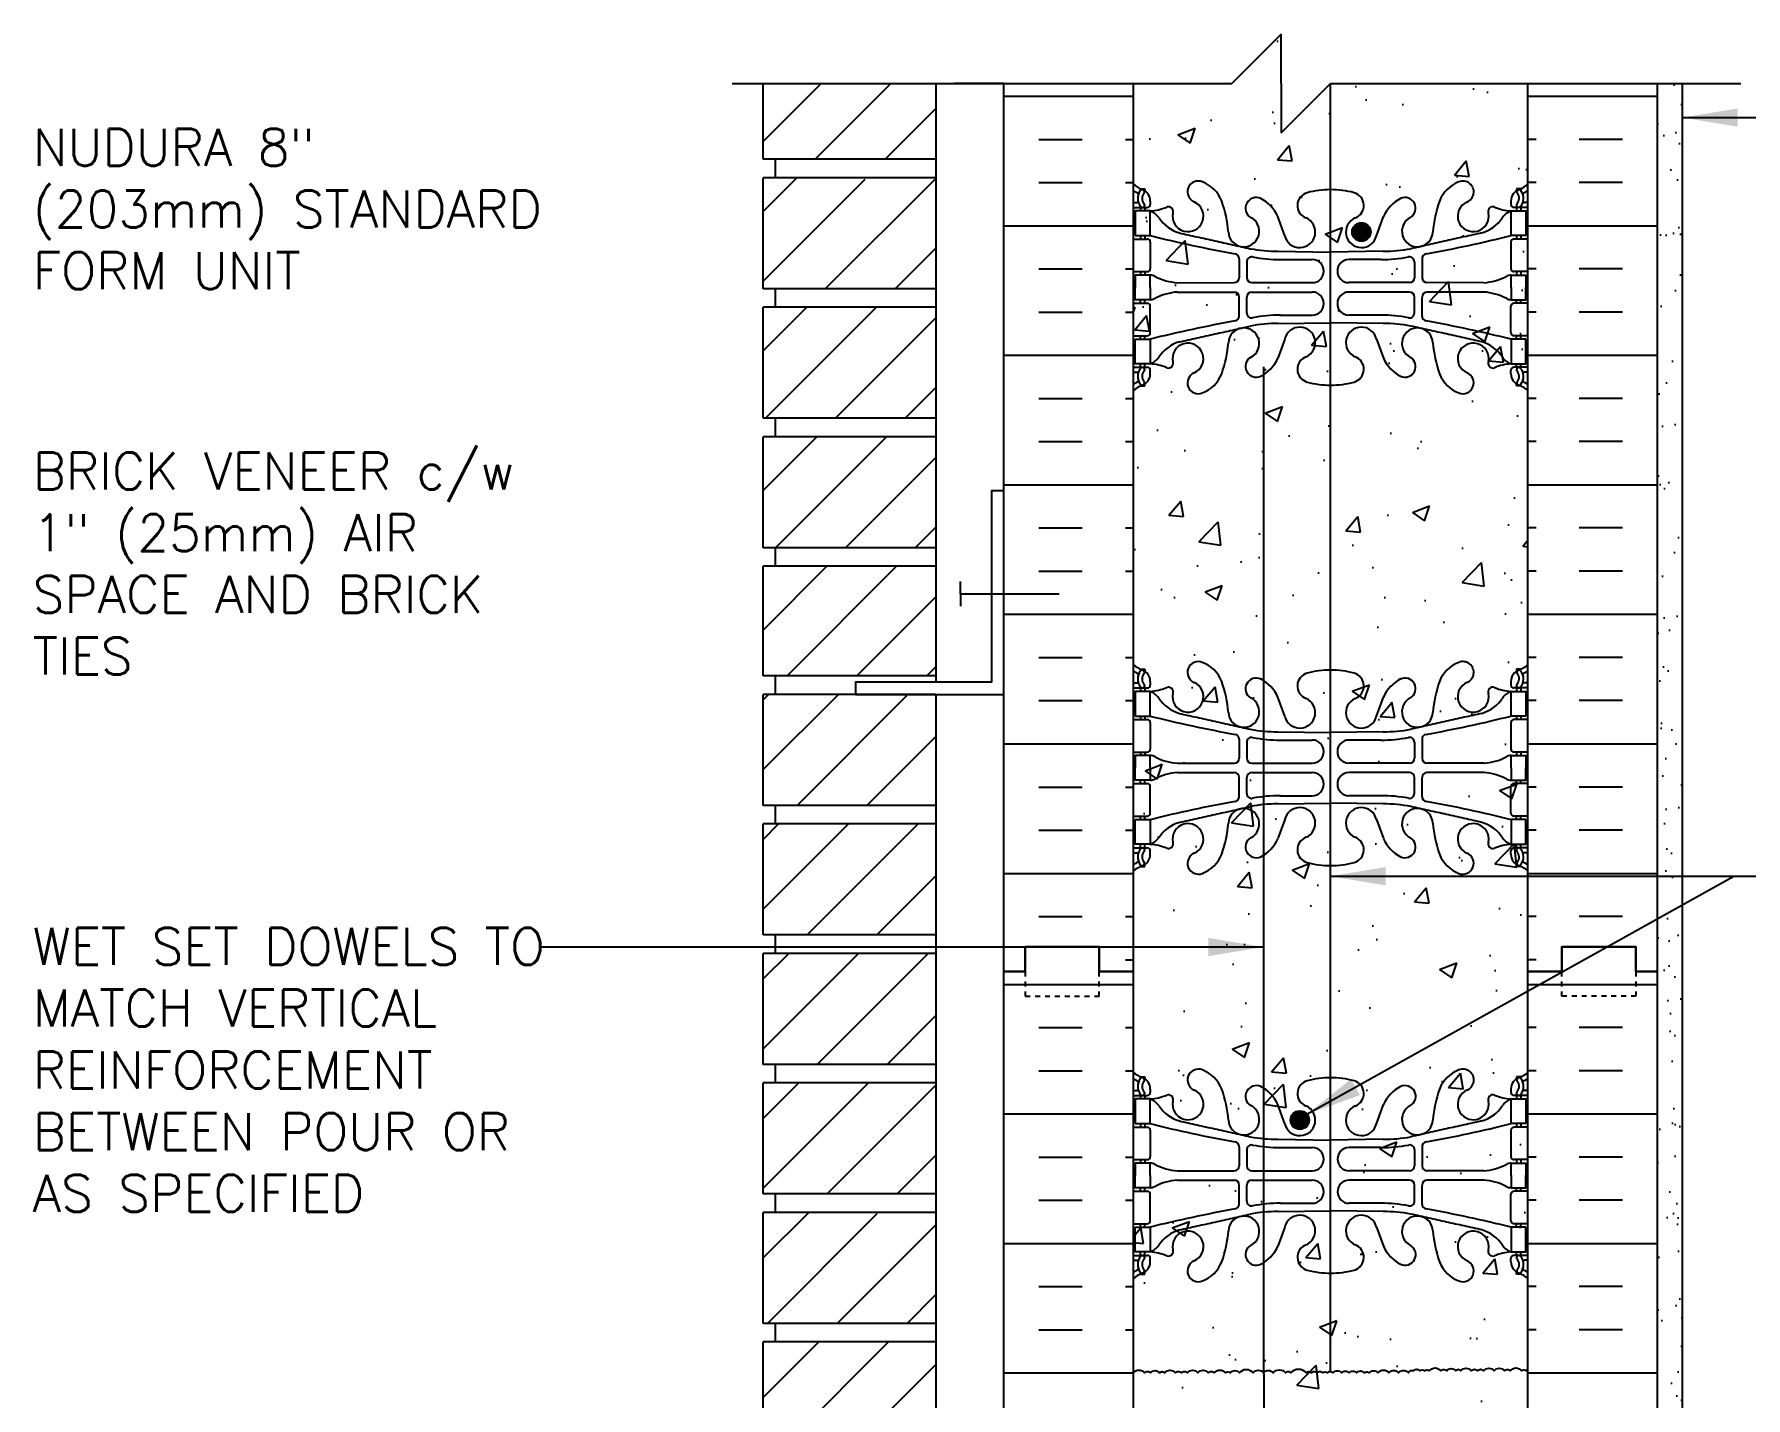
# Model space of a CAD drawing. Header units: inches. Extents: x 138.2 to 198.9, y -60.8 to 16.2.
# Drawn here: x 138.51 to 173.19, y -13.51 to 14.13 of the extents above; entities that cross this region are included whole.
import ezdxf

# ---------------------------------------------------------------- set-up
doc = ezdxf.new("R2010")
doc.units = ezdxf.units.IN
doc.header["$LTSCALE"] = 0.5
doc.header["$MEASUREMENT"] = 0
doc.linetypes.add('DASHED2', pattern=[0.375, 0.25, -0.125])
for name, color, linetype in [('HATCH', 12, 'Continuous'), ('line25', 2, 'Continuous'), ('LINE3', 3, 'Continuous'), ('LINE50', 5, 'Continuous'), ('LINE9', 9, 'Continuous'), ('TEXT', 4, 'Continuous'), ('Web_Edge', 9, 'Continuous')]:
    doc.layers.add(name, color=color, linetype=linetype)
doc.styles.add('DIM', font='romans.shx', dxfattribs={"width": 0.7})
doc.styles.add('ROMANS', font='romans.shx', dxfattribs={"height": 1.125})
doc.dimstyles.new('ext_12', dxfattribs={"dimscale": 12, "dimtxt": 0.09375, "dimasz": 0.09375, "dimexe": 0.09375, "dimexo": 0.0625, "dimgap": 0.0625, "dimtad": 1, "dimdec": 1, "dimzin": 3, "dimdsep": 46, "dimlunit": 4, "dimtxsty": 'DIM', "dimcen": 0.09, "dimdle": 0.09375, "dimclrt": 4, "dimadec": 0, "dimazin": 0, "dimtfac": 1, "dimtdec": 1, "dimtmove": 2, "dimatfit": 3, "dimfxl": 0, "dimfrac": 2, "dimtolj": 1, "dimtzin": 0, "dimarcsym": 0})

# ---------------------------------------------------------------- blocks, each defined once
blk = doc.blocks.new('8 web')
at = {"layer": 'Web_Edge'}
for p, q in [((-3.854, 6.868), (-3.764, 6.868)), ((-3.764, 6.868), (-3.764, 6.827)), ((-3.654, 6.619), (-3.654, 6.552)), ((3.654, 6.619), (3.654, 6.552)), ((3.854, 6.868), (3.764, 6.868)), ((3.764, 6.868), (3.764, 6.827)), ((-4, 6.589), (-3.922, 6.589)), ((-4, 6.489), (-3.716, 6.489)), ((-3.854, 6.489), (-3.854, 6.419)), ((-3.764, 6.489), (-3.764, 6.419)), ((-0.929, 5.917), (-1.071, 6.304)), ((0.929, 5.917), (1.071, 6.304)), ((4, 6.489), (3.716, 6.489)), ((3.764, 6.489), (3.764, 6.419)), ((3.854, 6.489), (3.854, 6.419)), ((4, 6.589), (3.922, 6.589)), ((-3.854, 5.919), (-3.854, 5.849)), ((-3.764, 5.919), (-3.764, 5.849)), ((3.764, 5.919), (3.764, 5.849)), ((3.854, 5.919), (3.854, 5.849)), ((-4, 5.849), (-3.716, 5.849)), ((-3.654, 5.787), (-3.654, 5.252)), ((-1.067, 5.601), (0, 5.586)), ((1.067, 5.601), (0, 5.586)), ((3.654, 5.787), (3.654, 5.252)), ((4, 5.849), (3.716, 5.849)), ((-1.852, 5.45), (-1.852, 5.065)), ((-1.699, 5.387), (-1.699, 5.065)), ((-1.019, 5.433), (-0.372, 5.433)), ((1.019, 5.433), (0.372, 5.433)), ((1.699, 5.387), (1.699, 5.065)), ((1.852, 5.45), (1.852, 5.065)), ((-4, 5.189), (-3.716, 5.189)), ((-3.854, 5.189), (-3.854, 5.119)), ((-3.764, 5.189), (-3.764, 5.119)), ((-3.106, 4.964), (-1.952, 4.965)), ((-1.599, 4.965), (-0.372, 4.965)), ((1.599, 4.965), (0.372, 4.965)), ((3.106, 4.964), (1.952, 4.965)), ((4, 5.189), (3.716, 5.189)), ((3.764, 5.189), (3.764, 5.119)), ((3.854, 5.189), (3.854, 5.119)), ((-4, 4.549), (-3.716, 4.549)), ((-3.854, 4.549), (-3.854, 4.619)), ((-3.764, 4.549), (-3.764, 4.619)), ((-3.106, 4.775), (-1.952, 4.774)), ((-1.852, 4.289), (-1.852, 4.674)), ((-1.699, 4.351), (-1.699, 4.674)), ((-1.599, 4.774), (-0.372, 4.774)), ((1.599, 4.774), (0.372, 4.774)), ((1.699, 4.351), (1.699, 4.674)), ((1.852, 4.289), (1.852, 4.674)), ((3.106, 4.775), (1.952, 4.774)), ((4, 4.549), (3.716, 4.549)), ((3.764, 4.549), (3.764, 4.619)), ((3.854, 4.549), (3.854, 4.619)), ((-3.654, 3.952), (-3.654, 4.487)), ((-1.019, 4.305), (-0.372, 4.305)), ((1.019, 4.305), (0.372, 4.305)), ((3.654, 3.952), (3.654, 4.487)), ((-4, 3.889), (-3.716, 3.889)), ((-3.854, 3.819), (-3.854, 3.889)), ((-3.764, 3.819), (-3.764, 3.889)), ((-0.929, 3.822), (-1.071, 3.435)), ((-1.067, 4.138), (0, 4.153)), ((1.067, 4.138), (0, 4.153)), ((0.929, 3.822), (1.071, 3.435)), ((4, 3.889), (3.716, 3.889)), ((3.764, 3.819), (3.764, 3.889)), ((3.854, 3.819), (3.854, 3.889)), ((-4, 3.249), (-3.716, 3.249)), ((-4, 3.149), (-3.922, 3.149)), ((-3.854, 3.249), (-3.854, 3.319)), ((-3.764, 3.249), (-3.764, 3.319)), ((-3.654, 3.119), (-3.654, 3.187)), ((3.654, 3.119), (3.654, 3.187)), ((4, 3.249), (3.716, 3.249)), ((3.764, 3.249), (3.764, 3.319)), ((3.854, 3.249), (3.854, 3.319)), ((4, 3.149), (3.922, 3.149)), ((-3.854, 2.871), (-3.764, 2.871)), ((-3.764, 2.871), (-3.764, 2.912)), ((3.764, 2.871), (3.764, 2.912)), ((3.854, 2.871), (3.764, 2.871)), ((-3.854, -2.871), (-3.764, -2.871)), ((-3.764, -2.871), (-3.764, -2.912)), ((-3.654, -3.119), (-3.654, -3.187)), ((3.654, -3.119), (3.654, -3.187)), ((3.854, -2.871), (3.764, -2.871)), ((3.764, -2.871), (3.764, -2.912)), ((-4, -3.149), (-3.922, -3.149)), ((-4, -3.249), (-3.716, -3.249)), ((-3.854, -3.249), (-3.854, -3.319)), ((-3.764, -3.249), (-3.764, -3.319)), ((-0.929, -3.822), (-1.071, -3.435)), ((0.929, -3.822), (1.071, -3.435)), ((4, -3.249), (3.716, -3.249)), ((3.764, -3.249), (3.764, -3.319)), ((3.854, -3.249), (3.854, -3.319)), ((4, -3.149), (3.922, -3.149)), ((-4, -3.889), (-3.716, -3.889)), ((-3.854, -3.819), (-3.854, -3.889)), ((-3.764, -3.819), (-3.764, -3.889)), ((-3.654, -3.952), (-3.654, -4.487)), ((-1.067, -4.138), (0, -4.153)), ((1.067, -4.138), (0, -4.153)), ((3.654, -3.952), (3.654, -4.487)), ((4, -3.889), (3.716, -3.889)), ((3.764, -3.819), (3.764, -3.889)), ((3.854, -3.819), (3.854, -3.889)), ((-1.852, -4.289), (-1.852, -4.674)), ((-1.699, -4.351), (-1.699, -4.674)), ((-1.019, -4.305), (-0.372, -4.305)), ((1.019, -4.305), (0.372, -4.305)), ((1.699, -4.351), (1.699, -4.674)), ((1.852, -4.289), (1.852, -4.674)), ((-4, -4.549), (-3.716, -4.549)), ((-3.854, -4.549), (-3.854, -4.619)), ((-3.764, -4.549), (-3.764, -4.619)), ((-3.106, -4.775), (-1.952, -4.774)), ((-1.599, -4.774), (-0.372, -4.774)), ((1.599, -4.774), (0.372, -4.774)), ((3.106, -4.775), (1.952, -4.774)), ((4, -4.549), (3.716, -4.549)), ((3.764, -4.549), (3.764, -4.619)), ((3.854, -4.549), (3.854, -4.619)), ((-4, -5.189), (-3.716, -5.189)), ((-3.854, -5.189), (-3.854, -5.119)), ((-3.764, -5.189), (-3.764, -5.119)), ((-3.106, -4.964), (-1.952, -4.965)), ((-1.852, -5.45), (-1.852, -5.065)), ((-1.699, -5.387), (-1.699, -5.065)), ((-1.599, -4.965), (-0.372, -4.965)), ((1.599, -4.965), (0.372, -4.965)), ((1.699, -5.387), (1.699, -5.065)), ((1.852, -5.45), (1.852, -5.065)), ((3.106, -4.964), (1.952, -4.965)), ((4, -5.189), (3.716, -5.189)), ((3.764, -5.189), (3.764, -5.119)), ((3.854, -5.189), (3.854, -5.119)), ((-3.654, -5.787), (-3.654, -5.252)), ((-1.019, -5.433), (-0.372, -5.433)), ((1.019, -5.433), (0.372, -5.433)), ((3.654, -5.787), (3.654, -5.252)), ((-4, -5.849), (-3.716, -5.849)), ((-3.854, -5.919), (-3.854, -5.849)), ((-3.764, -5.919), (-3.764, -5.849)), ((-1.067, -5.601), (0, -5.586)), ((1.067, -5.601), (0, -5.586)), ((4, -5.849), (3.716, -5.849)), ((3.764, -5.919), (3.764, -5.849)), ((3.854, -5.919), (3.854, -5.849)), ((-0.929, -5.917), (-1.071, -6.304)), ((0.929, -5.917), (1.071, -6.304)), ((-4, -6.489), (-3.716, -6.489)), ((-4, -6.589), (-3.922, -6.589)), ((-3.854, -6.489), (-3.854, -6.419)), ((-3.764, -6.489), (-3.764, -6.419)), ((-3.654, -6.619), (-3.654, -6.552)), ((3.654, -6.619), (3.654, -6.552)), ((4, -6.489), (3.716, -6.489)), ((3.764, -6.489), (3.764, -6.419)), ((3.854, -6.489), (3.854, -6.419)), ((4, -6.589), (3.922, -6.589)), ((-3.854, -6.868), (-3.764, -6.868)), ((-3.764, -6.868), (-3.764, -6.827)), ((3.764, -6.868), (3.764, -6.827)), ((3.854, -6.868), (3.764, -6.868))]:
    blk.add_line(p, q, dxfattribs=at)
for points in [[(-3.959, 5.919), (-3.659, 5.919), (-3.659, 6.419), (-3.959, 6.419)], [(3.959, 5.919), (3.659, 5.919), (3.659, 6.419), (3.959, 6.419)], [(-3.959, 3.819), (-3.659, 3.819), (-3.659, 3.319), (-3.959, 3.319)], [(3.959, 3.819), (3.659, 3.819), (3.659, 3.319), (3.959, 3.319)], [(-3.959, -3.819), (-3.659, -3.819), (-3.659, -3.319), (-3.959, -3.319)], [(3.959, -3.819), (3.659, -3.819), (3.659, -3.319), (3.959, -3.319)], [(-3.959, -5.919), (-3.659, -5.919), (-3.659, -6.419), (-3.959, -6.419)], [(3.959, -5.919), (3.659, -5.919), (3.659, -6.419), (3.959, -6.419)]]:
    blk.add_lwpolyline(points, close=True, dxfattribs=at)
for points in [[(-3.659, 4.869), (-3.659, 5.119), (-3.959, 5.119), (-3.959, 4.869)], [(-3.659, 4.869), (-3.659, 4.619), (-3.959, 4.619), (-3.959, 4.869)], [(3.659, 4.869), (3.659, 5.119), (3.959, 5.119), (3.959, 4.869)], [(3.659, 4.869), (3.659, 4.619), (3.959, 4.619), (3.959, 4.869)], [(-3.659, -4.869), (-3.659, -4.619), (-3.959, -4.619), (-3.959, -4.869)], [(3.659, -4.869), (3.659, -4.619), (3.959, -4.619), (3.959, -4.869)], [(-3.659, -4.869), (-3.659, -5.119), (-3.959, -5.119), (-3.959, -4.869)], [(3.659, -4.869), (3.659, -5.119), (3.959, -5.119), (3.959, -4.869)]]:
    blk.add_lwpolyline(points, dxfattribs=at)
for centre, radius, start, end in [((-3.654, 7.327), 0.5, 226.2109, 250.5288), ((-2.681, 6.804), 0.22, 68.1963, 248.1963), ((-2.839, 6.375), 0.677, 21.1239, 69.3197), ((2.839, 6.375), 0.677, 110.6803, 158.8761), ((2.681, 6.804), 0.22, 291.8037, 111.8037), ((3.654, 7.327), 0.5, 289.4712, 313.7891), ((-3.654, 7.327), 0.6, 234.7832, 245.0748), ((-3.922, 6.609), 0.0196, 269.4032, 15.4901), ((-3.66, 6.674), 0.25, 140.1145, 222.4609), ((-3.916, 6.764), 0.021, 343.464, 63.9957), ((-3.818, 6.805), 0.045, 321.448, 139.1879), ((-3.904, 6.619), 0.25, 0, 70.5288), ((-3.66, 6.674), 0.16, 140.0001, 222.4609), ((-2.89, 6.313), 0.314, 168.5886, 66.1916), ((-4.43, 5.81), 2.365, 4.3895, 20.0015), ((-1.507, 6.473), 0.217, 65.5264, 238.537), ((-1.758, 6.003), 0.75, 23.6938, 62.9705), ((-0.406, 6.529), 0.268, 104.7892, 250.0338), ((-0.012, 5.096), 1.754, 89.6229, 105.2918), ((0.012, 5.096), 1.754, 74.7082, 90.3771), ((0.406, 6.529), 0.268, 289.9662, 75.2108), ((1.758, 6.003), 0.75, 117.0295, 156.3062), ((1.507, 6.473), 0.217, 301.463, 114.4736), ((4.43, 5.81), 2.365, 159.9985, 175.6105), ((2.89, 6.313), 0.314, 113.8084, 11.4114), ((3.904, 6.619), 0.25, 109.4712, 180), ((3.818, 6.805), 0.045, 40.8121, 218.552), ((3.66, 6.674), 0.16, 317.5391, 39.9999), ((3.66, 6.674), 0.25, 317.5391, 39.8855), ((3.916, 6.764), 0.021, 116.0043, 196.536), ((3.922, 6.609), 0.0196, 164.5099, 270.5968), ((3.654, 7.327), 0.6, 294.9252, 305.2168), ((-3.812, 6.536), 0.045, 222.4609, 42.4609), ((-3.716, 6.552), 0.0625, 270, 0), ((-3.714, 7.415), 0.997, 273.1538, 293.1467), ((-3.781, 6.077), 0.364, 34.9775, 70.3387), ((-2.858, 6.688), 0.743, 212.7919, 253.8107), ((-3.288, 6.408), 0.0968, 340.1551, 110.4331), ((-1.759, 6.006), 0.314, 182.7357, 63.9348), ((-0.624, 5.99), 0.314, 193.4146, 66.1916), ((0.624, 5.99), 0.314, 113.8084, 346.5854), ((1.759, 6.006), 0.314, 116.0652, 357.2643), ((2.858, 6.688), 0.743, 286.1893, 327.2081), ((3.288, 6.408), 0.0968, 69.5669, 199.8449), ((3.714, 7.415), 0.997, 246.8533, 266.8462), ((3.781, 6.077), 0.364, 109.6613, 145.0225), ((3.716, 6.552), 0.0625, 180, 270), ((3.812, 6.536), 0.045, 137.5391, 317.5391), ((3.15, 33.34), 28.253, 256.0552, 259.6343), ((-3.15, 33.34), 28.253, 280.3657, 283.9448), ((-3.716, 5.787), 0.0625, 0, 90), ((-1.072, 8.585), 2.984, 259.2546, 270.0995), ((1.072, 8.585), 2.984, 269.9005, 280.7454), ((3.716, 5.787), 0.0625, 90, 180), ((-3.716, 5.252), 0.0625, 270, 0), ((-1.952, 5.45), 0.1, 360, 79.6343), ((-1.599, 5.387), 0.1, 79.2546, 180), ((-1.024, 8.417), 2.984, 259.2546, 270.0995), ((-0.372, 5.199), 0.234, 270, 90), ((0.372, 5.199), 0.234, 90, 270), ((1.024, 8.417), 2.984, 269.9005, 280.7454), ((1.599, 5.387), 0.1, 0, 100.7454), ((1.952, 5.45), 0.1, 100.3657, 180), ((3.716, 5.252), 0.0625, 180, 270), ((-3.663, 4.901), 0.219, 60.4937, 88.92), ((-3.021, 6.121), 1.16, 242.5844, 265.8032), ((-1.952, 5.065), 0.1, 270.0388, 360), ((-1.599, 5.065), 0.1, 180, 270), ((1.599, 5.065), 0.1, 270, 0), ((1.952, 5.065), 0.1, 180, 269.9612), ((3.021, 6.121), 1.16, 274.1968, 297.4156), ((3.663, 4.901), 0.219, 91.08, 119.5063), ((-3.716, 4.487), 0.0625, 0, 90), ((-3.663, 4.838), 0.219, 271.08, 299.5063), ((-3.021, 3.618), 1.16, 94.1968, 117.4156), ((-1.952, 4.674), 0.1, 0, 89.9612), ((-1.599, 4.674), 0.1, 90, 180), ((-0.372, 4.54), 0.234, 270, 90), ((0.372, 4.54), 0.234, 90, 270), ((1.599, 4.674), 0.1, 0, 90), ((1.952, 4.674), 0.1, 90.0388, 180), ((3.021, 3.618), 1.16, 62.5844, 85.8032), ((3.663, 4.838), 0.219, 240.4937, 268.92), ((3.716, 4.487), 0.0625, 90, 180), ((3.15, -23.601), 28.253, 100.3657, 103.9448), ((-1.952, 4.289), 0.1, 280.3657, 0), ((-1.599, 4.351), 0.1, 180, 280.7454), ((-1.024, 1.322), 2.984, 89.9005, 100.7454), ((1.024, 1.322), 2.984, 79.2546, 90.0995), ((1.599, 4.351), 0.1, 259.2546, 0), ((1.952, 4.289), 0.1, 180, 259.6343), ((-3.15, -23.601), 28.253, 76.0552, 79.6343), ((-3.716, 3.952), 0.0625, 270, 0), ((-1.759, 3.733), 0.314, 296.0652, 177.2643), ((-1.072, 1.154), 2.984, 89.9005, 100.7454), ((-0.624, 3.749), 0.314, 293.8084, 166.5854), ((0.624, 3.749), 0.314, 13.4146, 246.1916), ((1.072, 1.154), 2.984, 79.2546, 90.0995), ((1.759, 3.733), 0.314, 2.7357, 243.9348), ((3.716, 3.952), 0.0625, 180, 270), ((-2.858, 3.051), 0.743, 106.1893, 147.2081), ((-2.89, 3.426), 0.314, 293.8084, 191.4114), ((-4.43, 3.929), 2.365, 339.9985, 355.6105), ((4.43, 3.929), 2.365, 184.3895, 200.0015), ((2.89, 3.426), 0.314, 348.5886, 246.1916), ((2.858, 3.051), 0.743, 32.7919, 73.8107), ((-3.922, 3.13), 0.0196, 344.5099, 90.5968), ((-3.66, 3.065), 0.25, 137.5391, 219.8855), ((-3.812, 3.203), 0.045, 317.5391, 137.5391), ((-3.66, 3.065), 0.16, 137.5391, 219.9999), ((-3.716, 3.187), 0.0625, 360, 90), ((-3.781, 3.662), 0.364, 289.6613, 325.0225), ((-3.714, 2.324), 0.997, 66.8533, 86.8462), ((-3.288, 3.331), 0.0968, 249.5669, 19.8449), ((-2.681, 2.935), 0.22, 111.8037, 291.8037), ((-1.507, 3.266), 0.217, 121.463, 294.4736), ((-1.758, 3.736), 0.75, 297.0295, 336.3062), ((-0.406, 3.21), 0.268, 109.9662, 255.2108), ((0.406, 3.21), 0.268, 284.7892, 70.0338), ((1.758, 3.736), 0.75, 203.6938, 242.9705), ((1.507, 3.266), 0.217, 245.5264, 58.537), ((2.681, 2.935), 0.22, 248.1963, 68.1963), ((3.288, 3.331), 0.0968, 160.1551, 290.4331), ((3.714, 2.324), 0.997, 93.1538, 113.1467), ((3.781, 3.662), 0.364, 214.9775, 250.3387), ((3.716, 3.187), 0.0625, 90, 180), ((3.812, 3.203), 0.045, 42.4609, 222.4609), ((3.66, 3.065), 0.16, 320.0001, 42.4609), ((3.66, 3.065), 0.25, 320.1145, 42.4609), ((3.922, 3.13), 0.0196, 89.4032, 195.4901), ((-3.654, 2.412), 0.6, 114.9252, 125.2168), ((-3.654, 2.412), 0.5, 109.4712, 133.7891), ((-3.916, 2.975), 0.021, 296.0043, 16.536), ((-3.818, 2.934), 0.045, 220.8121, 38.552), ((-3.904, 3.119), 0.25, 289.4712, 360), ((-2.839, 3.364), 0.677, 290.6803, 338.8761), ((-0.012, 4.643), 1.754, 254.7082, 270.3771), ((0.012, 4.643), 1.754, 269.6229, 285.2918), ((2.839, 3.364), 0.677, 201.1239, 249.3197), ((3.904, 3.119), 0.25, 180, 250.5288), ((3.818, 2.934), 0.045, 141.448, 319.1879), ((3.654, 2.412), 0.5, 46.2109, 70.5288), ((3.916, 2.975), 0.021, 163.464, 243.9957), ((3.654, 2.412), 0.6, 54.7832, 65.0748), ((-3.654, -2.412), 0.5, 226.2109, 250.5288), ((-2.681, -2.935), 0.22, 68.1963, 248.1963), ((-2.839, -3.364), 0.677, 21.1239, 69.3197), ((2.839, -3.364), 0.677, 110.6803, 158.8761), ((2.681, -2.935), 0.22, 291.8037, 111.8037), ((3.654, -2.412), 0.5, 289.4712, 313.7891), ((-3.654, -2.412), 0.6, 234.7832, 245.0748), ((-3.66, -3.065), 0.25, 140.1145, 222.4609), ((-3.916, -2.975), 0.021, 343.464, 63.9957), ((-3.818, -2.934), 0.045, 321.448, 139.1879), ((-3.904, -3.119), 0.25, 0, 70.5288), ((-3.66, -3.065), 0.16, 140.0001, 222.4609), ((-4.43, -3.929), 2.365, 4.3895, 20.0015), ((-1.507, -3.266), 0.217, 65.5264, 238.537), ((-1.758, -3.736), 0.75, 23.6938, 62.9705), ((-0.406, -3.21), 0.268, 104.7892, 250.0338), ((-0.012, -4.643), 1.754, 89.6229, 105.2918), ((0.012, -4.643), 1.754, 74.7082, 90.3771), ((0.406, -3.21), 0.268, 289.9662, 75.2108), ((1.758, -3.736), 0.75, 117.0295, 156.3062), ((1.507, -3.266), 0.217, 301.463, 114.4736), ((4.43, -3.929), 2.365, 159.9985, 175.6105), ((3.904, -3.119), 0.25, 109.4712, 180), ((3.818, -2.934), 0.045, 40.8121, 218.552), ((3.66, -3.065), 0.16, 317.5391, 39.9999), ((3.66, -3.065), 0.25, 317.5391, 39.8855), ((3.916, -2.975), 0.021, 116.0043, 196.536), ((3.654, -2.412), 0.6, 294.9252, 305.2168), ((-3.922, -3.13), 0.0196, 269.4032, 15.4901), ((-3.812, -3.203), 0.045, 222.4609, 42.4609), ((-3.716, -3.187), 0.0625, 270, 0), ((-3.714, -2.324), 0.997, 273.1538, 293.1467), ((-3.781, -3.662), 0.364, 34.9775, 70.3387), ((-2.858, -3.051), 0.743, 212.7919, 253.8107), ((-3.288, -3.331), 0.0968, 340.1551, 110.4331), ((-2.89, -3.426), 0.314, 168.5886, 66.1916), ((-1.759, -3.733), 0.314, 182.7357, 63.9348), ((-0.624, -3.749), 0.314, 193.4146, 66.1916), ((0.624, -3.749), 0.314, 113.8084, 346.5854), ((1.759, -3.733), 0.314, 116.0652, 357.2643), ((2.89, -3.426), 0.314, 113.8084, 11.4114), ((2.858, -3.051), 0.743, 286.1893, 327.2081), ((3.288, -3.331), 0.0968, 69.5669, 199.8449), ((3.714, -2.324), 0.997, 246.8533, 266.8462), ((3.781, -3.662), 0.364, 109.6613, 145.0225), ((3.716, -3.187), 0.0625, 180, 270), ((3.812, -3.203), 0.045, 137.5391, 317.5391), ((3.922, -3.13), 0.0196, 164.5099, 270.5968), ((-3.716, -3.952), 0.0625, 0, 90), ((3.15, 23.601), 28.253, 256.0552, 259.6343), ((-1.072, -1.154), 2.984, 259.2546, 270.0995), ((1.072, -1.154), 2.984, 269.9005, 280.7454), ((-3.15, 23.601), 28.253, 280.3657, 283.9448), ((3.716, -3.952), 0.0625, 90, 180), ((-3.716, -4.487), 0.0625, 270, 0), ((-1.952, -4.289), 0.1, 360, 79.6343), ((-1.599, -4.351), 0.1, 79.2546, 180), ((-1.024, -1.322), 2.984, 259.2546, 270.0995), ((-0.372, -4.54), 0.234, 270, 90), ((0.372, -4.54), 0.234, 90, 270), ((1.024, -1.322), 2.984, 269.9005, 280.7454), ((1.599, -4.351), 0.1, 0, 100.7454), ((1.952, -4.289), 0.1, 100.3657, 180), ((3.716, -4.487), 0.0625, 180, 270), ((-3.663, -4.838), 0.219, 60.4937, 88.92), ((-3.021, -3.618), 1.16, 242.5844, 265.8032), ((-1.952, -4.674), 0.1, 270.0388, 360), ((-1.599, -4.674), 0.1, 180, 270), ((1.599, -4.674), 0.1, 270, 0), ((1.952, -4.674), 0.1, 180, 269.9612), ((3.021, -3.618), 1.16, 274.1968, 297.4156), ((3.663, -4.838), 0.219, 91.08, 119.5063), ((-3.716, -5.252), 0.0625, 0, 90), ((-3.663, -4.901), 0.219, 271.08, 299.5063), ((-3.021, -6.121), 1.16, 94.1968, 117.4156), ((-1.952, -5.065), 0.1, 0, 89.9612), ((-1.599, -5.065), 0.1, 90, 180), ((-0.372, -5.199), 0.234, 270, 90), ((0.372, -5.199), 0.234, 90, 270), ((1.599, -5.065), 0.1, 0, 90), ((1.952, -5.065), 0.1, 90.0388, 180), ((3.021, -6.121), 1.16, 62.5844, 85.8032), ((3.663, -4.901), 0.219, 240.4937, 268.92), ((3.716, -5.252), 0.0625, 90, 180), ((3.15, -33.34), 28.253, 100.3657, 103.9448), ((-1.952, -5.45), 0.1, 280.3657, 0), ((-1.599, -5.387), 0.1, 180, 280.7454), ((-1.024, -8.417), 2.984, 89.9005, 100.7454), ((1.024, -8.417), 2.984, 79.2546, 90.0995), ((1.599, -5.387), 0.1, 259.2546, 0), ((1.952, -5.45), 0.1, 180, 259.6343), ((-3.15, -33.34), 28.253, 76.0552, 79.6343), ((-3.716, -5.787), 0.0625, 270, 0), ((-1.759, -6.006), 0.314, 296.0652, 177.2643), ((-1.072, -8.585), 2.984, 89.9005, 100.7454), ((-0.624, -5.99), 0.314, 293.8084, 166.5854), ((0.624, -5.99), 0.314, 13.4146, 246.1916), ((1.072, -8.585), 2.984, 79.2546, 90.0995), ((1.759, -6.006), 0.314, 2.7357, 243.9348), ((3.716, -5.787), 0.0625, 180, 270), ((-2.858, -6.688), 0.743, 106.1893, 147.2081), ((-2.89, -6.313), 0.314, 293.8084, 191.4114), ((-4.43, -5.81), 2.365, 339.9985, 355.6105), ((4.43, -5.81), 2.365, 184.3895, 200.0015), ((2.89, -6.313), 0.314, 348.5886, 246.1916), ((2.858, -6.688), 0.743, 32.7919, 73.8107), ((-3.922, -6.609), 0.0196, 344.5099, 90.5968), ((-3.66, -6.674), 0.25, 137.5391, 219.8855), ((-3.812, -6.536), 0.045, 317.5391, 137.5391), ((-3.66, -6.674), 0.16, 137.5391, 219.9999), ((-3.716, -6.552), 0.0625, 360, 90), ((-3.781, -6.077), 0.364, 289.6613, 325.0225), ((-3.714, -7.415), 0.997, 66.8533, 86.8462), ((-3.288, -6.408), 0.0968, 249.5669, 19.8449), ((-1.507, -6.473), 0.217, 121.463, 294.4736), ((-1.758, -6.003), 0.75, 297.0295, 336.3062), ((-0.406, -6.529), 0.268, 109.9662, 255.2108), ((0.406, -6.529), 0.268, 284.7892, 70.0338), ((1.758, -6.003), 0.75, 203.6938, 242.9705), ((1.507, -6.473), 0.217, 245.5264, 58.537), ((3.288, -6.408), 0.0968, 160.1551, 290.4331), ((3.714, -7.415), 0.997, 93.1538, 113.1467), ((3.781, -6.077), 0.364, 214.9775, 250.3387), ((3.716, -6.552), 0.0625, 90, 180), ((3.812, -6.536), 0.045, 42.4609, 222.4609), ((3.66, -6.674), 0.16, 320.0001, 42.4609), ((3.66, -6.674), 0.25, 320.1145, 42.4609), ((3.922, -6.609), 0.0196, 89.4032, 195.4901), ((-3.654, -7.327), 0.6, 114.9252, 125.2168), ((-3.654, -7.327), 0.5, 109.4712, 133.7891), ((-3.916, -6.764), 0.021, 296.0043, 16.536), ((-3.818, -6.805), 0.045, 220.8121, 38.552), ((-3.904, -6.619), 0.25, 289.4712, 360), ((-2.681, -6.804), 0.22, 111.8037, 291.8037), ((-2.839, -6.375), 0.677, 290.6803, 338.8761), ((-0.012, -5.096), 1.754, 254.7082, 270.3771), ((0.012, -5.096), 1.754, 269.6229, 285.2918), ((2.839, -6.375), 0.677, 201.1239, 249.3197), ((2.681, -6.804), 0.22, 248.1963, 68.1963), ((3.904, -6.619), 0.25, 180, 250.5288), ((3.818, -6.805), 0.045, 141.448, 319.1879), ((3.654, -7.327), 0.5, 46.2109, 70.5288), ((3.916, -6.764), 0.021, 163.464, 243.9957), ((3.654, -7.327), 0.6, 54.7832, 65.0748)]:
    blk.add_arc(centre, radius, start, end, dxfattribs=at)
for points in [[(-3.066, 5.974), (-1.628, 5.654)], [(3.066, 5.974), (1.628, 5.654)], [(-3.066, 3.765), (-1.628, 4.085)], [(3.066, 3.765), (1.628, 4.085)], [(-3.066, -3.765), (-1.628, -4.085)], [(3.066, -3.765), (1.628, -4.085)], [(-3.066, -5.974), (-1.628, -5.654)], [(3.066, -5.974), (1.628, -5.654)]]:
    blk.add_open_spline(points, degree=1, dxfattribs=at)

msp = doc.modelspace()

# ---------------------------------------------------------------- hatches: boundary and pattern name
at = {"layer": 'HATCH'}
h = msp.add_hatch(dxfattribs=at)
h.set_pattern_fill('AR-CONC', color=256, scale=0.5, style=0)
h.paths.add_polyline_path([(168.781, -4.875), (168.781, 13.125), (164.781, 13.125), (163.781, 12.125), (163.781, 13.125), (163.781, 14.125), (162.781, 13.125), (160.781, 13.125), (160.781, -4.875), (160.781, -22.875), (160.781, -37.625), (160.781, -40.875), (163.892, -40.875), (164.892, -39.875), (164.892, -40.875), (164.892, -41.875), (165.892, -40.875), (168.781, -40.875), (168.781, -28.5), (168.781, -24.125), (166.378, -24.125, 0.414214), (166.278, -24.225), (166.278, -25.625), (165.778, -25.625), (165.778, -24.125, -0.414214), (166.278, -23.625), (168.781, -23.625), (168.781, -18.875), (166.278, -18.875, -0.414214), (165.778, -18.375), (165.778, -16.875), (166.278, -16.875), (166.278, -18.275, 0.414214), (166.378, -18.375), (168.781, -18.375), (168.781, -14)])
h = msp.add_hatch(dxfattribs=at)
h.set_pattern_fill('INSUL', color=256, scale=7, style=0)
h.set_pattern_definition([(0, (-2765.3803, -401.884), (0, 2.625), []), (0, (-2765.3803, -401.009), (0, 2.625), [0.875, -0.875]), (0, (-2765.3803, -400.134), (0, 2.625), [0.875, -0.875])])
h.paths.add_polyline_path([(158.156, -4.875), (158.594, -4.875), (158.594, -4.375), (160.094, -4.375), (160.094, -4.875), (160.781, -4.875), (160.781, 13.125), (160.094, 13.125), (160.094, 13.625), (158.594, 13.625), (158.594, 13.125), (158.156, 13.125)])
h = msp.add_hatch(dxfattribs=at)
h.set_pattern_fill('INSUL', color=256, scale=7, style=0)
h.set_pattern_definition([(180, (3094.943, -401.884), (0, 2.625), []), (180, (3094.943, -401.009), (0, 2.625), [0.875, -0.875]), (180, (3094.943, -400.134), (0, 2.625), [0.875, -0.875])])
h.paths.add_polyline_path([(171.406, -4.875), (170.969, -4.875), (170.969, -4.375), (169.469, -4.375), (169.469, -4.875), (168.781, -4.875), (168.781, 13.125), (169.469, 13.125), (169.469, 13.625), (170.969, 13.625), (170.969, 13.125), (171.406, 13.125)])
h = msp.add_hatch(dxfattribs=at)
h.set_pattern_fill('ANSI31', color=256, scale=8, style=0)
h.set_pattern_definition([(45, (146.9799, -53.7493), (-0.707107, 0.707107), [])])
h.paths.add_polyline_path([(156.781, -20.224), (153.281, -20.224), (153.281, -22.474), (156.781, -22.474)])
h.paths.add_polyline_path([(156.781, -17.599), (153.281, -17.599), (153.281, -19.849), (156.781, -19.849)])
h.paths.add_polyline_path([(156.781, -15.004), (153.281, -15.004), (153.281, -17.224), (156.781, -17.224)])
h.paths.add_polyline_path([(156.781, -12.379), (153.281, -12.379), (153.281, -14.629), (156.781, -14.629)])
h.paths.add_polyline_path([(156.781, -9.779), (155.156, -9.779), (155.156, -9.754), (153.281, -9.754), (153.281, -12.004), (156.781, -12.004)])
h.paths.add_polyline_path([(156.781, -7.129), (153.281, -7.129), (153.281, -9.379), (156.781, -9.379)])
h.paths.add_polyline_path([(156.781, -4.504), (153.281, -4.504), (153.281, -6.754), (156.781, -6.754)])
h.paths.add_polyline_path([(156.781, -1.879), (153.281, -1.879), (153.281, -4.129), (156.781, -4.129)])
h.paths.add_polyline_path([(156.781, 0.721), (155.156, 0.721), (155.156, 0.746), (153.281, 0.746), (153.281, -1.504), (156.781, -1.504)])
h.paths.add_polyline_path([(156.781, 3.341), (153.281, 3.341), (153.281, 1.121), (156.781, 1.121)])
h.paths.add_polyline_path([(156.781, 5.966), (153.281, 5.966), (153.281, 3.716), (156.781, 3.716)])
h.paths.add_polyline_path([(156.781, 8.591), (153.281, 8.591), (153.281, 6.341), (156.781, 6.341)])
h.paths.add_polyline_path([(156.781, 11.191), (155.156, 11.191), (155.156, 11.216), (153.281, 11.216), (153.281, 8.966), (156.781, 8.966)])
h.paths.add_polyline_path([(156.781, 13.125), (153.281, 13.125), (153.281, 11.591), (156.781, 11.591)])
h = msp.add_hatch(dxfattribs=at)
h.set_pattern_fill('AR-SAND', color=256, scale=0.5, style=0)
h.set_pattern_definition([(37.5, (148.9799, -53.7493), (-0.031497, 0.963412), [0, -0.76, 0, -0.85, 0, -0.8125]), (7.5, (148.9799, -53.7493), (0.884888, 1.411073), [0, -0.41, 0, -0.685, 0, -0.2625]), (327.5, (148.3649, -53.7493), (1.557071, 0.00283), [0, -0.25, 0, -0.9, 0, -1.175]), (317.5, (148.3649, -53.7493), (1.503063, 0.438838), [0, -0.125, 0, -0.59, 0, -0.675])])
h.paths.add_polyline_path([(171.906, 13.125), (171.406, 13.125), (171.406, -4.875), (171.394, -16.125), (171.906, -16.125)])
h = msp.add_hatch(dxfattribs=at)
h.set_pattern_fill('INSUL', color=256, scale=7, style=0)
h.set_pattern_definition([(0, (-2765.3803, -419.884), (0, 2.625), []), (0, (-2765.3803, -419.009), (0, 2.625), [0.875, -0.875]), (0, (-2765.3803, -418.134), (0, 2.625), [0.875, -0.875])])
h.paths.add_polyline_path([(158.156, -22.875), (158.594, -22.875), (158.594, -22.375), (160.094, -22.375), (160.094, -22.875), (160.781, -22.875), (160.781, -4.875), (160.094, -4.875), (160.094, -4.375), (158.594, -4.375), (158.594, -4.875), (158.156, -4.875)])
h = msp.add_hatch(dxfattribs=at)
h.set_pattern_fill('INSUL', color=256, scale=7, style=0)
h.set_pattern_definition([(180, (3094.943, -419.884), (0, 2.625), []), (180, (3094.943, -419.009), (0, 2.625), [0.875, -0.875]), (180, (3094.943, -418.134), (0, 2.625), [0.875, -0.875])])
h.paths.add_polyline_path([(168.781, -14), (171.406, -16.625), (171.406, -4.875), (170.969, -4.875), (170.969, -4.375), (169.469, -4.375), (169.469, -4.875), (168.781, -4.875)])
at = {"layer": 'LINE3'}
for points in [[(165.218, 10.116, 1), (165.593, 10.116, 1)], [(163.97, -7.884, 1), (164.345, -7.884, 1)]]:
    msp.add_hatch(color=256, dxfattribs=at).paths.add_polyline_path(points)

# ---------------------------------------------------------------- linework, layer by layer
at = {"layer": 'HATCH'}
for points in [[(160.781, -13.009, -0.520567), (161.012, -13.009, -0.520567), (161.133, -13.009, -0.520567), (161.316, -13.009, -0.520567), (161.421, -13.009, -0.520567), (161.631, -13.009, -0.520567), (161.757, -13.009, -0.520567), (161.883, -13.009, -0.520567), (162.093, -13.009, -0.520567), (162.303, -13.009, -0.520567), (162.423, -13.009, -0.520567), (162.649, -13.009, -0.520567), (162.743, -13.009, -0.520567), (162.932, -13.009, -0.520567), (163.21, -13.009, -0.520567), (163.42, -13.009, -0.520567), (163.62, -13.009, -0.520567), (163.866, -13.009, -0.520567), (163.976, -13.009, -0.520567), (164.283, -13.009, -0.520567), (164.388, -13.009, -0.520567), (164.503, -13.009, -0.520567), (164.624, -13.009, -0.520567), (164.713, -13.009, -0.520567), (164.828, -13.009, -0.520567), (165.007, -13.009, -0.520567), (165.154, -13.009, -0.520567), (165.306, -13.009, -0.520567), (165.463, -13.009, -0.520567), (165.563, -13.009, -0.520567), (165.741, -13.009, -0.520567), (165.962, -13.009, -0.520567), (166.156, -13.009, -0.520567), (166.36, -13.009, -0.520567), (166.46, -12.967, -0.520567), (166.591, -12.967, -0.520567), (166.68, -12.967, -0.439264), (166.781, -12.967)], [(166.781, -12.967, -0.520567), (167.012, -12.967, -0.520567), (167.133, -12.967, -0.520567), (167.316, -12.967, -0.520567), (167.421, -12.967, -0.520567), (167.631, -12.967, -0.520567), (167.757, -12.967, -0.520567), (167.883, -12.967, -0.520567), (168.093, -12.967, -0.520567), (168.303, -12.967, -0.520567), (168.423, -12.967, -0.520567), (168.649, -12.967, -0.520567), (168.743, -12.967, -0.112163), (168.781, -12.933, -0.112163)]]:
    msp.add_lwpolyline(points, format="xyb", dxfattribs=at)
at = {"layer": 'line25'}
for p, q in [((153.281, 11.591), (153.281, 13.125)), ((156.781, 13.125), (156.781, 0.996)), ((160.781, 13.125), (160.781, -4.875)), ((168.781, -4.875), (168.781, 13.125)), ((156.781, 11.591), (153.281, 11.591)), ((153.531, 11.216), (153.531, 11.591)), ((153.281, 8.966), (153.281, 11.216)), ((156.781, 11.216), (153.281, 11.216)), ((156.781, 8.966), (153.281, 8.966)), ((153.531, 8.591), (153.531, 8.966)), ((156.781, 8.591), (153.281, 8.591)), ((153.281, 6.341), (153.281, 8.591)), ((156.781, 6.341), (153.281, 6.341)), ((153.531, 5.966), (153.531, 6.341)), ((153.281, 3.716), (153.281, 5.966)), ((156.781, 5.966), (153.281, 5.966)), ((156.781, 3.716), (153.281, 3.716)), ((153.531, 3.341), (153.531, 3.716)), ((153.281, 1.121), (153.281, 3.341)), ((156.781, 3.341), (153.281, 3.341)), ((156.781, 1.121), (153.281, 1.121)), ((153.531, 0.746), (153.531, 1.121)), ((153.281, -1.504), (153.281, 0.746)), ((156.781, 0.746), (153.281, 0.746)), ((156.781, 0.746), (156.781, -22.849)), ((156.781, -1.504), (153.281, -1.504)), ((153.531, -1.879), (153.531, -1.504)), ((153.281, -4.129), (153.281, -1.879)), ((156.781, -1.879), (153.281, -1.879)), ((156.781, -4.129), (153.281, -4.129)), ((153.531, -4.504), (153.531, -4.129)), ((156.781, -4.504), (153.281, -4.504)), ((153.281, -6.754), (153.281, -4.504)), ((160.781, -4.875), (160.781, -22.875)), ((168.781, -14), (168.781, -4.875)), ((156.781, -6.754), (153.281, -6.754)), ((153.531, -7.129), (153.531, -6.754)), ((156.781, -7.129), (153.281, -7.129)), ((153.281, -9.379), (153.281, -7.129)), ((156.781, -9.379), (153.281, -9.379)), ((153.531, -9.754), (153.531, -9.379)), ((156.781, -9.754), (153.281, -9.754)), ((153.281, -12.004), (153.281, -9.754)), ((156.781, -12.004), (153.281, -12.004)), ((153.531, -12.379), (153.531, -12.004)), ((156.781, -12.379), (153.281, -12.379)), ((153.281, -14.629), (153.281, -12.379))]:
    msp.add_line(p, q, dxfattribs=at)
at = {"layer": 'LINE3'}
for p, q in [((164.77, 13.114), (164.77, -12.979)), ((163.425, -13.024), (163.425, 7.384)), ((163.425, -13.024), (163.425, -33.432))]:
    msp.add_line(p, q, dxfattribs=at)
for centre in [(165.405, 10.116), (164.157, -7.884)]:
    msp.add_circle(centre, 0.188, dxfattribs=at)
at = {"layer": 'LINE50'}
for p, q in [((158.156, -4.875), (158.156, 13.125)), ((171.406, -4.875), (171.406, 13.125)), ((158.156, -22.875), (158.156, -4.875)), ((171.406, -16.625), (171.406, -4.875))]:
    msp.add_line(p, q, dxfattribs=at)
for points in [[(158.156, -4.875), (158.594, -4.875), (158.594, -4.375), (160.094, -4.375), (160.094, -4.875), (160.781, -4.875)], [(160.781, -4.875), (160.094, -4.875), (160.094, -4.375), (158.594, -4.375), (158.594, -4.875), (158.156, -4.875)], [(171.406, -4.875), (170.969, -4.875), (170.969, -4.375), (169.469, -4.375), (169.469, -4.875), (168.781, -4.875)], [(168.781, -4.875), (169.469, -4.875), (169.469, -4.375), (170.969, -4.375), (170.969, -4.875), (171.406, -4.875)]]:
    msp.add_lwpolyline(points, dxfattribs=at)
at = {"layer": 'LINE9'}
for p, q in [((163.781, 14.125), (162.781, 13.125)), ((163.781, 13.125), (163.781, 14.125)), ((152.656, 13.125), (162.781, 13.125)), ((158.156, 13.125), (157.156, 13.125)), ((163.781, 12.125), (164.781, 13.125)), ((163.781, 13.125), (163.781, 12.125)), ((164.781, 13.125), (173.095, 13.125)), ((171.906, 13.125), (171.906, -16.125)), ((157.281, 2.783), (157.281, 3.033)), ((157.281, 2.783), (159.281, 2.783)), ((157.281, 2.783), (157.281, 2.533))]:
    msp.add_line(p, q, dxfattribs=at)
msp.add_lwpolyline([(158.156, 4.871), (157.906, 4.871), (157.906, 0.996), (155.156, 0.996), (155.156, 0.746), (158.156, 0.746)], close=True, dxfattribs=at)
at = {"layer": 'LINE9', "linetype": 'DASHED2', "ltscale": 0.15}
for points in [[(158.594, -4.875), (158.594, -4.875), (158.594, -5.375), (160.094, -5.375), (160.094, -4.875), (160.094, -4.875)], [(170.969, -4.875), (170.969, -4.875), (170.969, -5.375), (169.469, -5.375), (169.469, -4.875), (169.469, -4.875)]]:
    msp.add_lwpolyline(points, dxfattribs=at)
at = {"layer": 'TEXT'}
for points in [[(159.816, 11.828, 0, 0.36, 0), (158.736, 11.828, 0, 0, 0), (145.439, 11.828, 0, 0, 0)], [(153.332, 5.24, 0, 0.36, 0), (152.252, 5.24, 0, 0, 0), (149.911, 5.24, 0, 0, 0)]]:
    msp.add_lwpolyline(points, format="xyseb", dxfattribs=at)
at = {"layer": 'Web_Edge'}
for p, q in [((160.927, -7.006), (161.017, -7.006)), ((161.017, -7.006), (161.017, -7.048)), ((161.127, -7.255), (161.127, -7.323)), ((168.435, -7.255), (168.435, -7.323)), ((168.635, -7.006), (168.545, -7.006)), ((168.545, -7.006), (168.545, -7.048)), ((160.781, -7.285), (160.859, -7.285)), ((160.781, -7.385), (161.065, -7.385)), ((160.927, -7.385), (160.927, -7.455)), ((161.017, -7.385), (161.017, -7.455)), ((163.853, -7.957), (163.71, -7.57)), ((165.71, -7.957), (165.853, -7.57)), ((168.781, -7.385), (168.498, -7.385)), ((168.545, -7.385), (168.545, -7.455)), ((168.635, -7.385), (168.635, -7.455)), ((168.781, -7.285), (168.703, -7.285)), ((160.927, -7.955), (160.927, -8.025)), ((161.017, -7.955), (161.017, -8.025)), ((168.545, -7.955), (168.545, -8.025)), ((168.635, -7.955), (168.635, -8.025)), ((160.781, -8.025), (161.065, -8.025)), ((161.127, -8.088), (161.127, -8.623)), ((163.715, -8.273), (164.781, -8.289)), ((165.848, -8.273), (164.781, -8.289)), ((168.435, -8.088), (168.435, -8.623)), ((168.781, -8.025), (168.498, -8.025)), ((162.929, -8.425), (162.929, -8.81)), ((163.082, -8.487), (163.082, -8.81)), ((163.762, -8.441), (164.409, -8.441)), ((165.801, -8.441), (165.154, -8.441)), ((166.481, -8.487), (166.481, -8.81)), ((166.633, -8.425), (166.633, -8.81)), ((160.781, -8.685), (161.065, -8.685)), ((160.927, -8.685), (160.927, -8.755)), ((161.017, -8.685), (161.017, -8.755)), ((161.675, -8.911), (162.829, -8.91)), ((163.182, -8.91), (164.409, -8.91)), ((166.381, -8.91), (165.154, -8.91)), ((167.888, -8.911), (166.733, -8.91)), ((168.781, -8.685), (168.498, -8.685)), ((168.545, -8.685), (168.545, -8.755)), ((168.635, -8.685), (168.635, -8.755)), ((160.781, -9.325), (161.065, -9.325)), ((160.927, -9.325), (160.927, -9.255)), ((161.017, -9.325), (161.017, -9.255)), ((161.675, -9.1), (162.829, -9.1)), ((162.929, -9.585), (162.929, -9.2)), ((163.082, -9.523), (163.082, -9.2)), ((163.182, -9.1), (164.409, -9.1)), ((166.381, -9.1), (165.154, -9.1)), ((166.481, -9.523), (166.481, -9.2)), ((166.633, -9.585), (166.633, -9.2)), ((167.888, -9.1), (166.733, -9.1)), ((168.781, -9.325), (168.498, -9.325)), ((168.545, -9.325), (168.545, -9.255)), ((168.635, -9.325), (168.635, -9.255)), ((161.127, -9.923), (161.127, -9.388)), ((163.762, -9.569), (164.409, -9.569)), ((165.801, -9.569), (165.154, -9.569)), ((168.435, -9.923), (168.435, -9.388)), ((160.781, -9.985), (161.065, -9.985)), ((160.927, -10.055), (160.927, -9.985)), ((161.017, -10.055), (161.017, -9.985)), ((163.853, -10.053), (163.71, -10.44)), ((163.715, -9.737), (164.781, -9.721)), ((165.848, -9.737), (164.781, -9.721)), ((165.71, -10.053), (165.853, -10.44)), ((168.781, -9.985), (168.498, -9.985)), ((168.545, -10.055), (168.545, -9.985)), ((168.635, -10.055), (168.635, -9.985)), ((160.781, -10.625), (161.065, -10.625)), ((160.781, -10.725), (160.859, -10.725)), ((160.927, -10.625), (160.927, -10.555)), ((161.017, -10.625), (161.017, -10.555)), ((161.127, -10.755), (161.127, -10.688)), ((168.435, -10.755), (168.435, -10.688)), ((168.781, -10.625), (168.498, -10.625)), ((168.545, -10.625), (168.545, -10.555)), ((168.635, -10.625), (168.635, -10.555)), ((168.781, -10.725), (168.703, -10.725)), ((160.927, -11.004), (161.017, -11.004)), ((161.017, -11.004), (161.017, -10.962)), ((168.545, -11.004), (168.545, -10.962)), ((168.635, -11.004), (168.545, -11.004))]:
    msp.add_line(p, q, dxfattribs=at)
for points in [[(160.822, -7.955), (161.122, -7.955), (161.122, -7.455), (160.822, -7.455)], [(168.74, -7.955), (168.44, -7.955), (168.44, -7.455), (168.74, -7.455)], [(160.822, -10.055), (161.122, -10.055), (161.122, -10.555), (160.822, -10.555)], [(168.74, -10.055), (168.44, -10.055), (168.44, -10.555), (168.74, -10.555)]]:
    msp.add_lwpolyline(points, close=True, dxfattribs=at)
for points in [[(161.122, -9.005), (161.122, -8.755), (160.822, -8.755), (160.822, -9.005)], [(161.122, -9.005), (161.122, -9.255), (160.822, -9.255), (160.822, -9.005)], [(168.44, -9.005), (168.44, -8.755), (168.74, -8.755), (168.74, -9.005)], [(168.44, -9.005), (168.44, -9.255), (168.74, -9.255), (168.74, -9.005)]]:
    msp.add_lwpolyline(points, dxfattribs=at)
for centre, radius, start, end in [((161.127, -6.548), 0.5, 226.2109, 250.5288), ((162.1, -7.071), 0.22, 68.1963, 248.1963), ((161.943, -7.5), 0.677, 21.1239, 69.3197), ((167.62, -7.5), 0.677, 110.6803, 158.8761), ((167.463, -7.071), 0.22, 291.8037, 111.8037), ((168.435, -6.548), 0.5, 289.4712, 313.7891), ((161.127, -6.548), 0.6, 234.7832, 245.0748), ((160.859, -7.266), 0.0196, 269.4032, 15.4901), ((161.121, -7.201), 0.25, 140.1145, 222.4609), ((160.865, -7.111), 0.021, 343.464, 63.9957), ((160.963, -7.07), 0.045, 321.448, 139.1879), ((160.877, -7.255), 0.25, 0, 70.5288), ((161.121, -7.201), 0.16, 140.0001, 222.4609), ((161.892, -7.562), 0.314, 168.5886, 66.1916), ((160.352, -8.065), 2.365, 4.3895, 20.0015), ((163.274, -7.402), 0.217, 65.5264, 238.537), ((163.023, -7.872), 0.75, 23.6938, 62.9705), ((164.376, -7.346), 0.268, 104.7892, 250.0338), ((164.77, -8.779), 1.754, 89.6229, 105.2918), ((164.793, -8.779), 1.754, 74.7082, 90.3771), ((165.187, -7.346), 0.268, 289.9662, 75.2108), ((166.539, -7.872), 0.75, 117.0295, 156.3062), ((166.289, -7.402), 0.217, 301.463, 114.4736), ((169.211, -8.065), 2.365, 159.9985, 175.6105), ((167.671, -7.562), 0.314, 113.8084, 11.4114), ((168.685, -7.255), 0.25, 109.4712, 180), ((168.599, -7.07), 0.045, 40.8121, 218.552), ((168.442, -7.201), 0.16, 317.5391, 39.9999), ((168.442, -7.201), 0.25, 317.5391, 39.8855), ((168.697, -7.111), 0.021, 116.0043, 196.536), ((168.703, -7.266), 0.0196, 164.5099, 270.5968), ((168.435, -6.548), 0.6, 294.9252, 305.2168), ((160.97, -7.339), 0.045, 222.4609, 42.4609), ((161.065, -7.323), 0.0625, 270, 0), ((161.067, -6.459), 0.997, 273.1538, 293.1467), ((161, -7.798), 0.364, 34.9775, 70.3387), ((161.923, -7.186), 0.743, 212.7919, 253.8107), ((161.493, -7.467), 0.0968, 340.1551, 110.4331), ((163.023, -7.869), 0.314, 182.7357, 63.9348), ((164.157, -7.884), 0.314, 193.4146, 66.1916), ((165.405, -7.884), 0.314, 113.8084, 346.5854), ((166.54, -7.869), 0.314, 116.0652, 357.2643), ((167.64, -7.186), 0.743, 286.1893, 327.2081), ((168.069, -7.467), 0.0968, 69.5669, 199.8449), ((168.495, -6.459), 0.997, 246.8533, 266.8462), ((168.563, -7.798), 0.364, 109.6613, 145.0225), ((168.498, -7.323), 0.0625, 180, 270), ((168.593, -7.339), 0.045, 137.5391, 317.5391), ((167.931, 19.465), 28.253, 256.0552, 259.6343), ((161.632, 19.465), 28.253, 280.3657, 283.9448), ((161.065, -8.088), 0.0625, 0, 90), ((163.71, -5.289), 2.984, 259.2546, 270.0995), ((165.853, -5.289), 2.984, 269.9005, 280.7454), ((168.498, -8.088), 0.0625, 90, 180), ((161.065, -8.623), 0.0625, 270, 0), ((162.829, -8.425), 0.1, 360, 79.6343), ((163.182, -8.487), 0.1, 79.2546, 180), ((163.757, -5.457), 2.984, 259.2546, 270.0995), ((164.409, -8.675), 0.234, 270, 90), ((165.154, -8.675), 0.234, 90, 270), ((165.806, -5.457), 2.984, 269.9005, 280.7454), ((166.381, -8.487), 0.1, 0, 100.7454), ((166.733, -8.425), 0.1, 100.3657, 180), ((168.498, -8.623), 0.0625, 180, 270), ((161.118, -8.974), 0.219, 60.4937, 88.92), ((161.76, -7.754), 1.16, 242.5844, 265.8032), ((162.829, -8.81), 0.1, 270.0388, 360), ((163.182, -8.81), 0.1, 180, 270), ((166.381, -8.81), 0.1, 270, 0), ((166.733, -8.81), 0.1, 180, 269.9612), ((167.803, -7.754), 1.16, 274.1968, 297.4156), ((168.444, -8.974), 0.219, 91.08, 119.5063), ((161.065, -9.388), 0.0625, 0, 90), ((161.118, -9.036), 0.219, 271.08, 299.5063), ((161.76, -10.256), 1.16, 94.1968, 117.4156), ((162.829, -9.2), 0.1, 0, 89.9612), ((163.182, -9.2), 0.1, 90, 180), ((164.409, -9.335), 0.234, 270, 90), ((165.154, -9.335), 0.234, 90, 270), ((166.381, -9.2), 0.1, 0, 90), ((166.733, -9.2), 0.1, 90.0388, 180), ((167.803, -10.256), 1.16, 62.5844, 85.8032), ((168.444, -9.036), 0.219, 240.4937, 268.92), ((168.498, -9.388), 0.0625, 90, 180), ((167.931, -37.475), 28.253, 100.3657, 103.9448), ((162.829, -9.585), 0.1, 280.3657, 0), ((163.182, -9.523), 0.1, 180, 280.7454), ((163.757, -12.553), 2.984, 89.9005, 100.7454), ((165.806, -12.553), 2.984, 79.2546, 90.0995), ((166.381, -9.523), 0.1, 259.2546, 0), ((166.733, -9.585), 0.1, 180, 259.6343), ((161.632, -37.475), 28.253, 76.0552, 79.6343), ((161.065, -9.923), 0.0625, 270, 0), ((163.023, -10.142), 0.314, 296.0652, 177.2643), ((163.71, -12.721), 2.984, 89.9005, 100.7454), ((164.157, -10.126), 0.314, 293.8084, 166.5854), ((165.405, -10.126), 0.314, 13.4146, 246.1916), ((165.853, -12.721), 2.984, 79.2546, 90.0995), ((166.54, -10.142), 0.314, 2.7357, 243.9348), ((168.498, -9.923), 0.0625, 180, 270), ((161.923, -10.824), 0.743, 106.1893, 147.2081), ((161.892, -10.448), 0.314, 293.8084, 191.4114), ((160.352, -9.946), 2.365, 339.9985, 355.6105), ((169.211, -9.946), 2.365, 184.3895, 200.0015), ((167.671, -10.448), 0.314, 348.5886, 246.1916), ((167.64, -10.824), 0.743, 32.7919, 73.8107), ((160.859, -10.745), 0.0196, 344.5099, 90.5968), ((161.121, -10.81), 0.25, 137.5391, 219.8855), ((160.97, -10.671), 0.045, 317.5391, 137.5391), ((161.121, -10.81), 0.16, 137.5391, 219.9999), ((161.065, -10.688), 0.0625, 360, 90), ((161, -10.212), 0.364, 289.6613, 325.0225), ((161.067, -11.551), 0.997, 66.8533, 86.8462), ((161.493, -10.543), 0.0968, 249.5669, 19.8449), ((162.1, -10.939), 0.22, 111.8037, 291.8037), ((163.274, -10.609), 0.217, 121.463, 294.4736), ((163.023, -10.138), 0.75, 297.0295, 336.3062), ((164.376, -10.664), 0.268, 109.9662, 255.2108), ((165.187, -10.664), 0.268, 284.7892, 70.0338), ((166.539, -10.138), 0.75, 203.6938, 242.9705), ((166.289, -10.609), 0.217, 245.5264, 58.537), ((167.463, -10.939), 0.22, 248.1963, 68.1963), ((168.069, -10.543), 0.0968, 160.1551, 290.4331), ((168.495, -11.551), 0.997, 93.1538, 113.1467), ((168.563, -10.212), 0.364, 214.9775, 250.3387), ((168.498, -10.688), 0.0625, 90, 180), ((168.593, -10.671), 0.045, 42.4609, 222.4609), ((168.442, -10.81), 0.16, 320.0001, 42.4609), ((168.442, -10.81), 0.25, 320.1145, 42.4609), ((168.703, -10.745), 0.0196, 89.4032, 195.4901), ((161.127, -11.462), 0.6, 114.9252, 125.2168), ((161.127, -11.462), 0.5, 109.4712, 133.7891), ((160.865, -10.899), 0.021, 296.0043, 16.536), ((160.963, -10.941), 0.045, 220.8121, 38.552), ((160.877, -10.755), 0.25, 289.4712, 360), ((161.943, -10.511), 0.677, 290.6803, 338.8761), ((164.77, -9.232), 1.754, 254.7082, 270.3771), ((164.793, -9.232), 1.754, 269.6229, 285.2918), ((167.62, -10.511), 0.677, 201.1239, 249.3197), ((168.685, -10.755), 0.25, 180, 250.5288), ((168.599, -10.941), 0.045, 141.448, 319.1879), ((168.435, -11.462), 0.5, 46.2109, 70.5288), ((168.697, -10.899), 0.021, 163.464, 243.9957), ((168.435, -11.462), 0.6, 54.7832, 65.0748)]:
    msp.add_arc(centre, radius, start, end, dxfattribs=at)
for points in [[(161.716, -7.9), (163.153, -8.221)], [(167.847, -7.9), (166.409, -8.221)], [(161.716, -10.11), (163.153, -9.789)], [(167.847, -10.11), (166.409, -9.789)]]:
    msp.add_open_spline(points, degree=1, dxfattribs=at)

# ---------------------------------------------------------------- block references
at = {"layer": 'line25'}
msp.add_blockref('8 web', (164.781, 4.125), dxfattribs=at)

# ---------------------------------------------------------------- texts
at = {"layer": 'TEXT', "char_height": 0.75, "width": 11.43486, "attachment_point": 4, "style": 'ROMANS'}
for s, insert in [('NUDURA 8" (203mm) STANDARD FORM UNIT', (138.478, 10.583)), ('BRICK VENEER c/w 1" (25mm) AIR SPACE AND BRICK TIES', (138.478, 3.396)), ('WET SET DOWELS TO MATCH VERTICAL\\PREINFORCEMENT BETWEEN POUR OR AS SPECIFIED', (138.478, -6.865))]:
    msp.add_mtext(s, dxfattribs=dict(at, insert=insert))

# ---------------------------------------------------------------- leaders
at = {"layer": 'TEXT'}
for points in [[(171.906, 12.436), (177.041, 12.436)], [(164.77, -2.941), (172.951, -2.941), (176.701, -2.941)], [(164.301, -7.764), (172.951, -2.941), (176.701, -2.941)], [(163.425, -4.376), (148.741, -4.376)]]:
    msp.add_leader(points, dimstyle='ext_12', override={"dimgap": 0.0625, "dimtad": 0}, dxfattribs=at)

doc.saveas('drawing.dxf')
